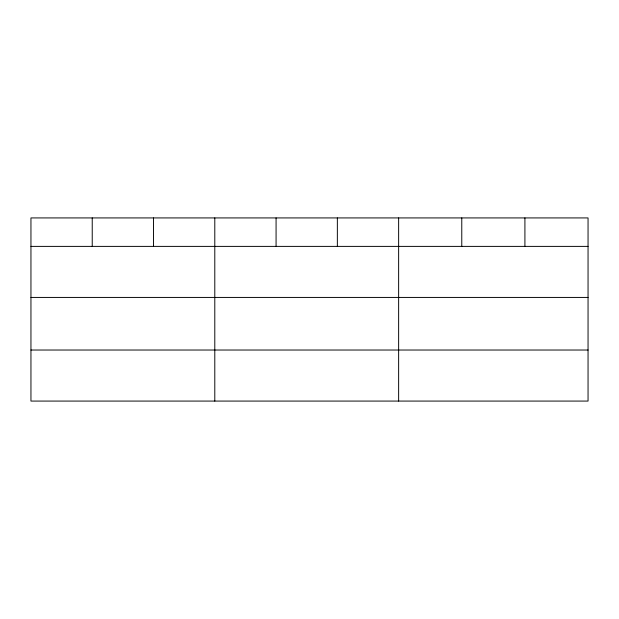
<?xml version="1.0" encoding="UTF-8"?>
<svg xmlns="http://www.w3.org/2000/svg" width="619" height="619" viewBox="0 0 619 619"><rect width="100%" height="100%" fill="white"/><g stroke="black" fill="none" stroke-linecap="round" stroke-linejoin="round"><path stroke-width="0.93" d="M588.05 297.43L588.05 217.927L30.95 217.927L30.95 401.073L588.05 401.073L588.05 297.43L30.95 297.43M30.95 246.385L588.05 246.385M30.95 350.029L588.05 350.029M524.912 217.927L524.912 246.385M461.774 217.927L461.774 246.385M398.636 217.927L398.636 401.073M337.355 217.927L337.355 246.385M276.074 217.927L276.074 246.385M214.793 217.927L214.793 401.073M153.512 217.927L153.512 246.385M92.231 217.927L92.231 246.385"/></g></svg>
